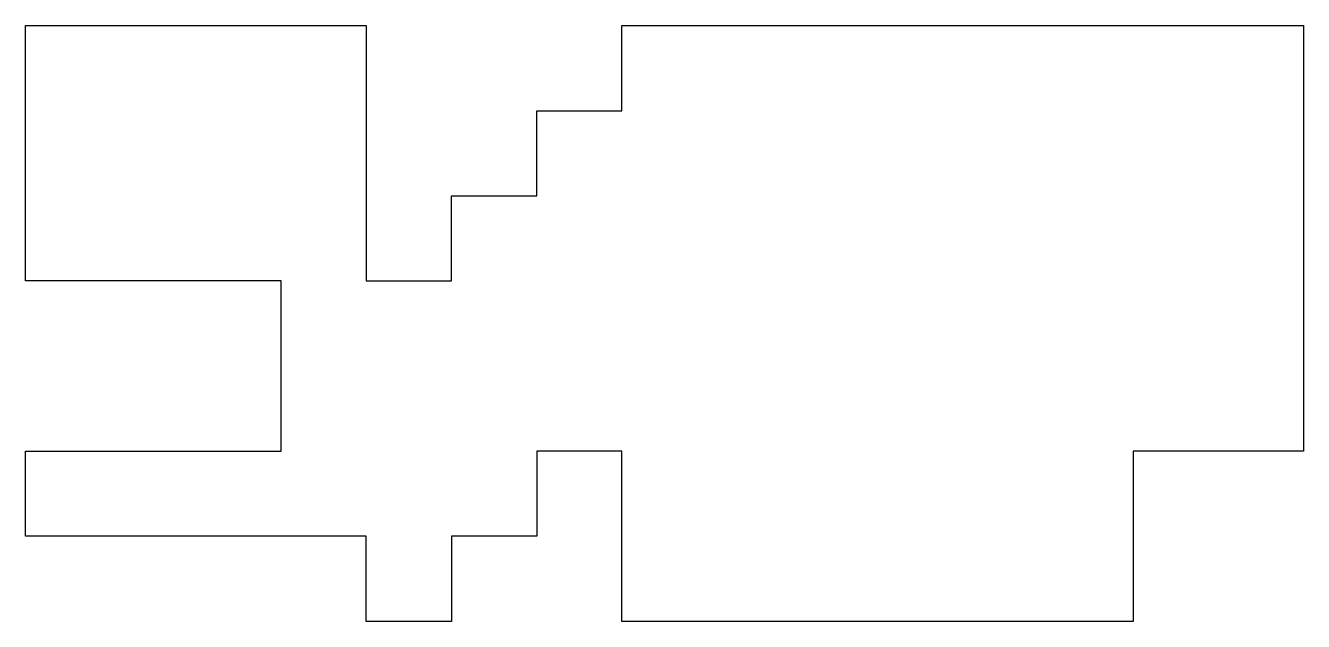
# Model space of a CAD drawing. Header units: inches. Extents: x 500 to 2000, y 400 to 1100.
import ezdxf

# ---------------------------------------------------------------- set-up
doc = ezdxf.new("R2010")
doc.units = ezdxf.units.IN
doc.header["$MEASUREMENT"] = 0

msp = doc.modelspace()

# ---------------------------------------------------------------- linework, layer by layer
for p, q in [((500, 800), (500, 1100)), ((500, 1100), (900, 1100)), ((900, 1100), (900, 800)), ((1200, 1000), (1200, 1100)), ((1200, 1100), (2000, 1100)), ((2000, 1100), (2000, 600)), ((1100, 900), (1100, 1000)), ((1100, 1000), (1200, 1000)), ((1000, 800), (1000, 900)), ((1000, 900), (1100, 900)), ((800, 800), (500, 800)), ((800, 600), (800, 800)), ((900, 800), (1000, 800)), ((500, 500), (500, 600)), ((500, 600), (800, 600)), ((1200, 600), (1100, 600)), ((1100, 600), (1100, 500)), ((1200, 400), (1200, 600)), ((2000, 600), (1800, 600)), ((1800, 600), (1800, 400)), ((900, 500), (500, 500)), ((900, 400), (900, 500)), ((1100, 500), (1000, 500)), ((1000, 500), (1000, 400)), ((1000, 400), (900, 400)), ((1800, 400), (1200, 400))]:
    msp.add_line(p, q)

doc.saveas('drawing.dxf')
